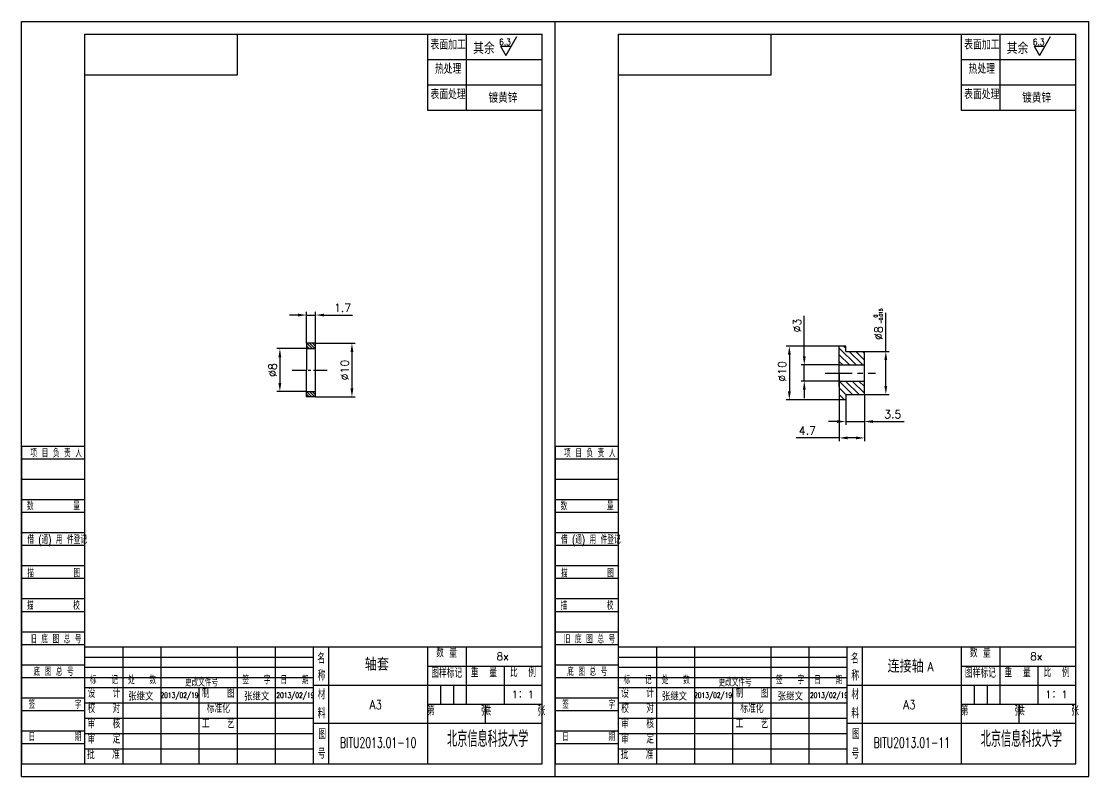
# Model space of a CAD drawing. Extents: x 2854 to 5858, y -1165 to 723.
# Drawn here: x 5524 to 5723.5, y -1164 to -1022.9 of the extents above; entities that cross this region are included whole.
import ezdxf
from ezdxf.enums import TextEntityAlignment as Align

# ---------------------------------------------------------------- set-up
doc = ezdxf.new("R2010")
doc.units = 0
doc.header["$MEASUREMENT"] = 0
doc.linetypes.add('PF_CENTER', pattern=[2, 1.25, -0.25, 0.25, -0.25])
doc.layers.get('0').update_dxf_attribs({"linetype": 'CONTINUOUS'})
doc.layers.get('DEFPOINTS').update_dxf_attribs({"linetype": 'CONTINUOUS'})
for name, color, linetype in [('SMPEN_CENTER', 4, 'PF_CENTER'), ('SMPEN_DIM', 3, 'CONTINUOUS'), ('SMPEN_HATCH', 6, 'CONTINUOUS'), ('SMPEN_TEXT', 6, 'CONTINUOUS'), ('SMPEN_THICK', 7, 'CONTINUOUS')]:
    doc.layers.add(name, color=color, linetype=linetype)
doc.styles.get("Standard").update_dxf_attribs({"font": 'txt.shx', "bigfont": 'hshztxt.shx'})
doc.styles.add('STYLE1', font='complex.shx', dxfattribs={"bigfont": 'hzdx.shx'})
doc.dimstyles.new('STANDARD$0', dxfattribs={"dimtxt": 3, "dimasz": 3, "dimexe": 0.18, "dimexo": 0.5, "dimgap": 1, "dimtad": 1, "dimtoh": 1, "dimdec": 1, "dimzin": 0, "dimdsep": 46, "dimtxsty": 'Standard', "dimcen": 0, "dimadec": 1, "dimazin": 0, "dimtfac": 1, "dimtdec": 1, "dimtofl": 0, "dimtmove": 0, "dimatfit": 3, "dimfxl": 0, "dimtolj": 1, "dimtzin": 0, "dimarcsym": 0})

# ---------------------------------------------------------------- blocks, each defined once
blk = doc.blocks.new('ADDBOX')
for p, q in [((0, 125), (0, 0)), ((0, 125), (25, 125)), ((25, 0), (25, 125))]:
    blk.add_line(p, q)
at = {"color": 1}
for p, q in [((0, 120), (25, 120)), ((0, 99), (25, 99)), ((0, 86), (25, 86)), ((0, 73), (25, 73)), ((0, 60), (25, 60)), ((0, 47), (25, 47)), ((0, 21), (25, 21)), ((0, 8), (25, 8))]:
    blk.add_line(p, q, dxfattribs=at)
for points in [[(0, 112), (25, 112)], [(0, 34), (25, 34)]]:
    blk.add_lwpolyline(points, dxfattribs=at)
for points in [[(0, 104), (25, 104)], [(0, 91), (25, 91)], [(0, 78), (25, 78)], [(0, 65), (25, 65)], [(0, 52), (25, 52)], [(0, 39), (25, 39)], [(0, 26), (25, 26)], [(0, 13), (25, 13)], [(0, 0), (25, 0)]]:
    blk.add_lwpolyline(points)
at = {"color": 1, "width": 0.67}
for s, p in [('项 目 负 责 人', (3.58, 120.61)), ('数        量', (2.2, 99.8)), ('借 (通) 用 件登记', (2.35, 86.62)), ('描        图', (2.35, 73.41)), ('描        校', (2.2, 60.68)), ('旧 底 图 总 号', (3.43, 47.48)), (' 底 图 总 号', (2.97, 34.66)), ('签        字', (2.82, 21.77)), ('日        期', (2.82, 9.04))]:
    blk.add_text(s, height=3, dxfattribs=at).set_placement(p)
at = {"color": 1, "ltscale": 20, "width": 0.67}
blk.add_attdef('PRJMANAGER', text='', height=3.5, dxfattribs=at).set_placement((1.5, 113), align=Align.BOTTOM_LEFT)
at = {"color": 1, "width": 0.67}
for tag, p in [('NUM', (1.5, 92)), ('DRAFTER', (1.5, 66)), ('DVERI', (1.5, 53)), ('OLDDRAWNO', (1.5, 40)), ('DRAWNO', (1.5, 27)), ('SIGNER', (1.5, 14)), ('DATE', (1.5, 1))]:
    blk.add_attdef(tag, text='', height=3.5, dxfattribs=at).set_placement(p, align=Align.BOTTOM_LEFT)
blk = doc.blocks.new('*D385')
at = {"layer": 'DEFPOINTS', "color": 0, "ltscale": 10}
for p in [(5578.95, -1083.02), (5578.95, -1093.02), (5585.75, -1093.02)]:
    blk.add_point(p, dxfattribs=at)
at = {"layer": 'SMPEN_DIM', "color": 0, "lineweight": -2, "ltscale": 10}
for p, q in [((5578.95, -1083.02), (5586.35, -1083.02)), ((5585.75, -1084.62), (5585.75, -1091.42)), ((5578.95, -1093.02), (5586.35, -1093.02))]:
    blk.add_line(p, q, dxfattribs=at)
at = {"layer": 'SMPEN_DIM', "color": 0, "ltscale": 10}
for points in [[(5585.48, -1084.62), (5586.02, -1084.62), (5585.75, -1083.02)], [(5585.48, -1091.42), (5586.02, -1091.42), (5585.75, -1093.02)]]:
    blk.add_solid(points, dxfattribs=at)
at = {"layer": 'SMPEN_DIM', "color": 0, "ltscale": 10, "insert": (5584.4, -1088.02), "char_height": 1.5, "attachment_point": 5, "rotation": 90}
blk.add_mtext('\\A1;%%c10', dxfattribs=at)
blk = doc.blocks.new('*D384')
at = {"layer": 'DEFPOINTS', "color": 0, "ltscale": 10}
for p in [(5578.95, -1077.74), (5577.25, -1083.02), (5578.95, -1083.02)]:
    blk.add_point(p, dxfattribs=at)
at = {"layer": 'SMPEN_DIM', "color": 0, "lineweight": -2, "ltscale": 10}
for p, q in [((5577.25, -1083.02), (5577.25, -1077.14)), ((5578.95, -1083.02), (5578.95, -1077.14)), ((5575.65, -1077.74), (5574.05, -1077.74)), ((5577.25, -1077.74), (5578.95, -1077.74)), ((5580.55, -1077.74), (5585.85, -1077.74))]:
    blk.add_line(p, q, dxfattribs=at)
at = {"layer": 'SMPEN_DIM', "color": 0, "ltscale": 10}
for points in [[(5575.65, -1077.48), (5575.65, -1078.01), (5577.25, -1077.74)], [(5580.55, -1077.48), (5580.55, -1078.01), (5578.95, -1077.74)]]:
    blk.add_solid(points, dxfattribs=at)
at = {"layer": 'SMPEN_DIM', "color": 0, "ltscale": 10, "insert": (5584, -1076.39), "char_height": 1.5, "attachment_point": 5}
blk.add_mtext('\\A1;1.7', dxfattribs=at)
blk = doc.blocks.new('*D383')
at = {"layer": 'DEFPOINTS', "color": 0, "ltscale": 10}
for p in [(5577.25, -1084.02), (5572.28, -1092.02), (5577.25, -1092.02)]:
    blk.add_point(p, dxfattribs=at)
at = {"layer": 'SMPEN_DIM', "color": 0, "lineweight": -2, "ltscale": 10}
for p, q in [((5577.25, -1084.02), (5571.68, -1084.02)), ((5572.28, -1085.62), (5572.28, -1090.42)), ((5577.25, -1092.02), (5571.68, -1092.02))]:
    blk.add_line(p, q, dxfattribs=at)
at = {"layer": 'SMPEN_DIM', "color": 0, "ltscale": 10}
for points in [[(5572.01, -1085.62), (5572.54, -1085.62), (5572.28, -1084.02)], [(5572.01, -1090.42), (5572.54, -1090.42), (5572.28, -1092.02)]]:
    blk.add_solid(points, dxfattribs=at)
at = {"layer": 'SMPEN_DIM', "color": 0, "ltscale": 10, "insert": (5570.93, -1088.02), "char_height": 1.5, "attachment_point": 5, "rotation": 90}
blk.add_mtext('\\A1;%%C8', dxfattribs=at)
blk = doc.blocks.new('ADDBOX3')
at = {"layer": 'SMPEN_THICK', "ltscale": 8}
for p, q in [((-45, -30), (-45, 0)), ((-30, 0), (-30, -30)), ((-45, -10), (0, -10)), ((-45, -20), (0, -20)), ((0, -30), (-45, -30))]:
    blk.add_line(p, q, dxfattribs=at)
at = {"layer": 'SMPEN_TEXT', "ltscale": 8, "width": 0.667}
for s, p in [('表面加工', (-37.05, -7.32)), ('热处理', (-37.05, -16.82)), ('表面处理', (-37.05, -26.82))]:
    blk.add_text(s, height=4, dxfattribs=at).set_placement(p, align=Align.BOTTOM_CENTER)
at = {"layer": 'SMPEN_TEXT', "ltscale": 8}
for tag, p in [('HEATTREATMENT', (-15.54, -17.14)), ('SURFACETREATMENT', (-13.33, -26.97))]:
    blk.add_attdef(tag, text='', height=3.5, dxfattribs=at).set_placement(p, align=Align.BOTTOM_CENTER)
blk = doc.blocks.new('*D382')
at = {"layer": 'DEFPOINTS', "color": 0, "ltscale": 10}
for p in [(5676.84, -1087.07), (5670.3, -1090.07), (5676.84, -1090.07)]:
    blk.add_point(p, dxfattribs=at)
at = {"layer": 'SMPEN_DIM', "color": 0, "lineweight": -2, "ltscale": 10}
for p, q in [((5670.3, -1085.47), (5670.3, -1077.86)), ((5676.84, -1087.07), (5669.7, -1087.07)), ((5670.3, -1090.07), (5670.3, -1087.07)), ((5676.84, -1090.07), (5669.7, -1090.07)), ((5670.3, -1091.67), (5670.3, -1093.27))]:
    blk.add_line(p, q, dxfattribs=at)
at = {"layer": 'SMPEN_DIM', "color": 0, "ltscale": 10}
for points in [[(5670.04, -1085.47), (5670.57, -1085.47), (5670.3, -1087.07)], [(5670.04, -1091.67), (5670.57, -1091.67), (5670.3, -1090.07)]]:
    blk.add_solid(points, dxfattribs=at)
at = {"layer": 'SMPEN_DIM', "color": 0, "ltscale": 10, "insert": (5668.95, -1079.71), "char_height": 1.5, "attachment_point": 5, "rotation": 90}
blk.add_mtext('\\A1;%%C3', dxfattribs=at)
blk = doc.blocks.new('*D381')
at = {"layer": 'DEFPOINTS', "color": 0, "ltscale": 10}
for p in [(5681.54, -1092.57), (5678.04, -1093.57), (5681.54, -1097.64)]:
    blk.add_point(p, dxfattribs=at)
at = {"layer": 'SMPEN_DIM', "color": 0, "lineweight": -2, "ltscale": 10}
for p, q in [((5681.54, -1092.57), (5681.54, -1098.24)), ((5678.04, -1093.57), (5678.04, -1098.24)), ((5676.44, -1097.64), (5674.84, -1097.64)), ((5678.04, -1097.64), (5681.54, -1097.64)), ((5683.14, -1097.64), (5688.94, -1097.64))]:
    blk.add_line(p, q, dxfattribs=at)
at = {"layer": 'SMPEN_DIM', "color": 0, "ltscale": 10}
for points in [[(5676.44, -1097.37), (5676.44, -1097.9), (5678.04, -1097.64)], [(5683.14, -1097.37), (5683.14, -1097.9), (5681.54, -1097.64)]]:
    blk.add_solid(points, dxfattribs=at)
at = {"layer": 'SMPEN_DIM', "color": 0, "ltscale": 10, "insert": (5686.84, -1096.29), "char_height": 1.5, "attachment_point": 5}
blk.add_mtext('\\A1;3.5', dxfattribs=at)
blk = doc.blocks.new('*D380')
at = {"layer": 'DEFPOINTS', "color": 0, "ltscale": 10}
for p in [(5681.54, -1092.57), (5676.84, -1093.57), (5681.54, -1100.69)]:
    blk.add_point(p, dxfattribs=at)
at = {"layer": 'SMPEN_DIM', "color": 0, "lineweight": -2, "ltscale": 10}
for p, q in [((5681.54, -1092.57), (5681.54, -1101.29)), ((5676.84, -1093.57), (5676.84, -1101.29)), ((5676.84, -1100.69), (5668.78, -1100.69)), ((5679.94, -1100.69), (5678.44, -1100.69))]:
    blk.add_line(p, q, dxfattribs=at)
at = {"layer": 'SMPEN_DIM', "color": 0, "ltscale": 10}
for points in [[(5678.44, -1100.42), (5678.44, -1100.96), (5676.84, -1100.69)], [(5679.94, -1100.42), (5679.94, -1100.96), (5681.54, -1100.69)]]:
    blk.add_solid(points, dxfattribs=at)
at = {"layer": 'SMPEN_DIM', "color": 0, "ltscale": 10, "insert": (5670.88, -1099.34), "char_height": 1.5, "attachment_point": 5}
blk.add_mtext('\\A1;4.7', dxfattribs=at)
blk = doc.blocks.new('*D379')
at = {"layer": 'DEFPOINTS', "color": 0, "ltscale": 10}
for p in [(5676.84, -1083.57), (5667.51, -1093.57), (5676.84, -1093.57)]:
    blk.add_point(p, dxfattribs=at)
at = {"layer": 'SMPEN_DIM', "color": 0, "lineweight": -2, "ltscale": 10}
for p, q in [((5676.84, -1083.57), (5666.91, -1083.57)), ((5667.51, -1085.17), (5667.51, -1091.97)), ((5676.84, -1093.57), (5666.91, -1093.57))]:
    blk.add_line(p, q, dxfattribs=at)
at = {"layer": 'SMPEN_DIM', "color": 0, "ltscale": 10}
for points in [[(5667.24, -1085.17), (5667.78, -1085.17), (5667.51, -1083.57)], [(5667.24, -1091.97), (5667.78, -1091.97), (5667.51, -1093.57)]]:
    blk.add_solid(points, dxfattribs=at)
at = {"layer": 'SMPEN_DIM', "color": 0, "ltscale": 10, "insert": (5666.16, -1088.27), "char_height": 1.5, "attachment_point": 5, "rotation": 90}
blk.add_mtext('\\A1;%%c10', dxfattribs=at)
blk = doc.blocks.new('*D378')
at = {"layer": 'DEFPOINTS', "color": 0, "ltscale": 10}
for p in [(5681.54, -1084.57), (5681.54, -1092.57), (5685.54, -1092.57)]:
    blk.add_point(p, dxfattribs=at)
at = {"layer": 'SMPEN_DIM', "color": 0, "lineweight": -2, "ltscale": 10}
for p, q in [((5685.54, -1084.57), (5685.54, -1079.27)), ((5681.54, -1084.57), (5686.14, -1084.57)), ((5685.54, -1090.97), (5685.54, -1086.17)), ((5681.54, -1092.57), (5686.14, -1092.57))]:
    blk.add_line(p, q, dxfattribs=at)
at = {"layer": 'SMPEN_DIM', "color": 0, "ltscale": 10}
for points in [[(5685.27, -1086.17), (5685.81, -1086.17), (5685.54, -1084.57)], [(5685.27, -1090.97), (5685.81, -1090.97), (5685.54, -1092.57)]]:
    blk.add_solid(points, dxfattribs=at)
at = {"layer": 'SMPEN_DIM', "color": 0, "ltscale": 10, "insert": (5684.19, -1081.12), "char_height": 1.5, "attachment_point": 5, "rotation": 90}
blk.add_mtext('\\A1;%%C8', dxfattribs=at)

msp = doc.modelspace()

# ---------------------------------------------------------------- hatches: boundary and pattern name
at = {"layer": 'SMPEN_HATCH'}
h = msp.add_hatch(dxfattribs=at)
h.set_pattern_fill('ANSI31', color=256, scale=3, angle=90, style=0)
h.set_pattern_definition([(135, (4081.54743, -2302.56615), (-0.26516504, -0.26516504), [])])
h.paths.add_polyline_path([(5578.95, -1083.02), (5577.25, -1083.02), (5577.25, -1084.02), (5578.95, -1084.02)])
h.paths.add_polyline_path([(5578.95, -1092.02), (5577.25, -1092.02), (5577.25, -1093.02), (5578.95, -1093.02)])
h = msp.add_hatch(dxfattribs=at)
h.set_pattern_fill('ANSI31', color=256, scale=7, angle=90, style=0)
h.set_pattern_definition([(135, (4081.5474, -2302.56615), (-0.61871843, -0.61871843), [])])
h.paths.add_polyline_path([(5681.54, -1084.57), (5678.04, -1084.57), (5678.04, -1083.57), (5676.84, -1083.57), (5676.84, -1087.07), (5681.54, -1087.07)])
h.paths.add_polyline_path([(5681.54, -1090.07), (5676.84, -1090.07), (5676.84, -1093.57), (5678.04, -1093.57), (5678.04, -1092.57), (5681.54, -1092.57)])

# ---------------------------------------------------------------- linework, layer by layer
at = {"linetype": 'Continuous'}
for p, q in [((5535.83, -1161.59), (5535.83, -1025.26)), ((5621.33, -1161.59), (5621.33, -1025.26)), ((5635.58, -1161.59), (5635.58, -1025.26)), ((5721.08, -1161.59), (5721.08, -1025.26))]:
    msp.add_line(p, q, dxfattribs=at)
for p, q in [((5535.83, -1025.26), (5621.33, -1025.26)), ((5635.58, -1025.26), (5721.08, -1025.26)), ((5577.25, -1083.02), (5577.25, -1088.02)), ((5578.95, -1083.02), (5577.25, -1083.02)), ((5678.04, -1083.57), (5676.84, -1083.57)), ((5577.25, -1093.02), (5577.25, -1088.02)), ((5578.95, -1093.02), (5577.25, -1093.02)), ((5678.04, -1093.57), (5676.84, -1093.57)), ((5535.83, -1161.59), (5621.33, -1161.59)), ((5635.58, -1161.59), (5721.08, -1161.59))]:
    msp.add_line(p, q)
at = {"ltscale": 2}
for p, q in [((5578.95, -1093.02), (5578.95, -1083.02)), ((5676.84, -1088.57), (5676.84, -1083.57)), ((5678.04, -1084.57), (5678.04, -1083.57)), ((5676.84, -1088.57), (5676.84, -1093.57)), ((5678.04, -1092.57), (5678.04, -1093.57))]:
    msp.add_line(p, q, dxfattribs=at)
at = {"ltscale": 4}
for p, q in [((5577.25, -1084.02), (5578.95, -1084.02)), ((5678.04, -1084.57), (5681.54, -1084.57)), ((5676.84, -1087.07), (5681.54, -1087.07)), ((5676.84, -1090.07), (5681.54, -1090.07)), ((5577.25, -1092.02), (5578.95, -1092.02)), ((5678.04, -1092.57), (5681.54, -1092.57))]:
    msp.add_line(p, q, dxfattribs=at)
at = {"color": 7}
for p, q in [((5535.83, -1139.74), (5621.33, -1139.74)), ((5535.83, -1139.74), (5621.33, -1139.74)), ((5535.83, -1161.59), (5535.83, -1139.74)), ((5578.58, -1161.59), (5578.58, -1139.74)), ((5599.96, -1161.59), (5599.96, -1139.74)), ((5635.58, -1139.74), (5721.08, -1139.74)), ((5635.58, -1139.74), (5721.08, -1139.74)), ((5635.58, -1161.59), (5635.58, -1139.74)), ((5678.33, -1161.59), (5678.33, -1139.74)), ((5699.71, -1161.59), (5699.71, -1139.74)), ((5578.58, -1146.86), (5621.33, -1146.86)), ((5678.33, -1146.86), (5721.08, -1146.86)), ((5535.83, -1147.34), (5578.58, -1147.34)), ((5635.58, -1147.34), (5678.33, -1147.34)), ((5578.58, -1153.99), (5621.33, -1153.99)), ((5678.33, -1153.99), (5721.08, -1153.99))]:
    msp.add_line(p, q, dxfattribs=at)
at = {"color": 6}
for p, q in [((5542.96, -1161.59), (5542.96, -1139.74)), ((5550.08, -1161.59), (5550.08, -1139.74)), ((5564.33, -1161.59), (5564.33, -1139.74)), ((5571.46, -1161.59), (5571.46, -1139.74)), ((5581.43, -1161.59), (5581.43, -1139.74)), ((5607.08, -1139.74), (5607.08, -1150.42)), ((5642.71, -1161.59), (5642.71, -1139.74)), ((5649.83, -1161.59), (5649.83, -1139.74)), ((5664.08, -1161.59), (5664.08, -1139.74)), ((5671.21, -1161.59), (5671.21, -1139.74)), ((5681.18, -1161.59), (5681.18, -1139.74)), ((5706.83, -1139.74), (5706.83, -1150.42)), ((5535.83, -1141.64), (5578.58, -1141.64)), ((5635.58, -1141.64), (5678.33, -1141.64)), ((5535.83, -1143.54), (5578.58, -1143.54)), ((5614.21, -1143.3), (5614.21, -1150.42)), ((5635.58, -1143.54), (5678.33, -1143.54)), ((5713.96, -1143.3), (5713.96, -1150.42)), ((5535.83, -1145.44), (5578.58, -1145.44)), ((5602.33, -1146.86), (5602.33, -1150.42)), ((5604.71, -1146.86), (5604.71, -1150.42)), ((5635.58, -1145.44), (5678.33, -1145.44)), ((5702.08, -1146.86), (5702.08, -1150.42)), ((5704.46, -1146.86), (5704.46, -1150.42)), ((5557.21, -1161.59), (5557.21, -1147.34)), ((5656.96, -1161.59), (5656.96, -1147.34)), ((5535.83, -1150.19), (5578.58, -1150.19)), ((5610.64, -1150.42), (5610.64, -1153.99)), ((5635.58, -1150.19), (5678.33, -1150.19)), ((5710.39, -1150.42), (5710.39, -1153.99)), ((5535.83, -1153.04), (5578.58, -1153.04)), ((5635.58, -1153.04), (5678.33, -1153.04)), ((5535.83, -1155.89), (5578.58, -1155.89)), ((5635.58, -1155.89), (5678.33, -1155.89)), ((5535.83, -1158.74), (5578.58, -1158.74)), ((5635.58, -1158.74), (5678.33, -1158.74))]:
    msp.add_line(p, q, dxfattribs=at)
at = {"layer": 'SMPEN_CENTER', "ltscale": 2}
msp.add_line((5574.59, -1088.02), (5581.47, -1088.02), dxfattribs=at)
at = {"layer": 'SMPEN_CENTER', "ltscale": 4}
msp.add_line((5674.23, -1088.57), (5683.63, -1088.57), dxfattribs=at)
at = {"layer": 'SMPEN_DIM'}
for p, q in [((5616.53, -1025.78), (5614.51, -1029.27)), ((5716.28, -1025.78), (5714.26, -1029.27)), ((5613.52, -1027.54), (5614.51, -1029.27)), ((5613.52, -1027.54), (5615.51, -1027.54)), ((5713.27, -1027.54), (5715.26, -1027.54)), ((5713.27, -1027.54), (5714.26, -1029.27)), ((5685.54, -1079.27), (5685.54, -1077.36))]:
    msp.add_line(p, q, dxfattribs=at)
at = {"layer": 'SMPEN_THICK', "color": 1, "linetype": 'Continuous'}
for p, q in [((5523.96, -1163.96), (5523.96, -1022.89)), ((5623.71, -1163.96), (5623.71, -1022.89)), ((5623.71, -1163.96), (5623.71, -1022.89)), ((5623.71, -1163.96), (5623.71, -1022.89)), ((5623.71, -1163.96), (5623.71, -1022.89)), ((5623.71, -1163.96), (5623.71, -1022.89)), ((5623.71, -1163.96), (5623.71, -1022.89)), ((5623.71, -1163.96), (5623.71, -1022.89)), ((5623.71, -1163.96), (5623.71, -1022.89)), ((5623.71, -1163.96), (5623.71, -1022.89)), ((5623.71, -1163.96), (5623.71, -1022.89)), ((5623.71, -1163.96), (5623.71, -1022.89)), ((5623.71, -1163.96), (5623.71, -1022.89)), ((5623.71, -1163.96), (5623.71, -1022.89)), ((5623.71, -1163.96), (5623.71, -1022.89)), ((5623.71, -1163.96), (5623.71, -1022.89)), ((5623.71, -1163.96), (5623.71, -1022.89)), ((5623.71, -1163.96), (5623.71, -1022.89)), ((5623.71, -1163.96), (5623.71, -1022.89)), ((5623.71, -1163.96), (5623.71, -1022.89)), ((5623.71, -1163.96), (5623.71, -1022.89)), ((5623.71, -1163.96), (5623.71, -1022.89)), ((5623.71, -1163.96), (5623.71, -1022.89)), ((5623.71, -1163.96), (5623.71, -1022.89)), ((5623.71, -1163.96), (5623.71, -1022.89)), ((5623.71, -1163.96), (5623.71, -1022.89)), ((5623.71, -1163.96), (5623.71, -1022.89)), ((5623.71, -1163.96), (5623.71, -1022.89)), ((5623.71, -1163.96), (5623.71, -1022.89)), ((5623.71, -1163.96), (5623.71, -1022.89)), ((5623.71, -1163.96), (5623.71, -1022.89)), ((5623.71, -1163.96), (5623.71, -1022.89)), ((5623.71, -1163.96), (5623.71, -1022.89)), ((5623.71, -1163.96), (5623.71, -1022.89)), ((5623.71, -1163.96), (5623.71, -1022.89)), ((5623.71, -1163.96), (5623.71, -1022.89)), ((5623.71, -1163.96), (5623.71, -1022.89)), ((5623.71, -1163.96), (5623.71, -1022.89)), ((5623.71, -1163.96), (5623.71, -1022.89)), ((5623.71, -1163.96), (5623.71, -1022.89)), ((5623.71, -1163.96), (5623.71, -1022.89)), ((5623.71, -1163.96), (5623.71, -1022.89)), ((5623.71, -1163.96), (5623.71, -1022.89)), ((5623.71, -1163.96), (5623.71, -1022.89)), ((5623.71, -1163.96), (5623.71, -1022.89)), ((5623.71, -1163.96), (5623.71, -1022.89)), ((5623.71, -1163.96), (5623.71, -1022.89)), ((5623.71, -1163.96), (5623.71, -1022.89)), ((5623.71, -1163.96), (5623.71, -1022.89)), ((5623.71, -1163.96), (5623.71, -1022.89)), ((5623.71, -1163.96), (5623.71, -1022.89)), ((5623.71, -1163.96), (5623.71, -1022.89)), ((5623.71, -1163.96), (5623.71, -1022.89)), ((5623.71, -1163.96), (5623.71, -1022.89)), ((5623.71, -1163.96), (5623.71, -1022.89)), ((5623.71, -1163.96), (5623.71, -1022.89)), ((5623.71, -1163.96), (5623.71, -1022.89)), ((5623.71, -1163.96), (5623.71, -1022.89)), ((5623.71, -1163.96), (5623.71, -1022.89)), ((5623.71, -1163.96), (5623.71, -1022.89)), ((5623.71, -1163.96), (5623.71, -1022.89)), ((5623.71, -1163.96), (5623.71, -1022.89)), ((5623.71, -1163.96), (5623.71, -1022.89)), ((5623.71, -1163.96), (5623.71, -1022.89)), ((5623.71, -1163.96), (5623.71, -1022.89)), ((5623.71, -1163.96), (5623.71, -1022.89)), ((5623.71, -1163.96), (5623.71, -1022.89)), ((5623.71, -1163.96), (5623.71, -1022.89)), ((5623.71, -1163.96), (5623.71, -1022.89)), ((5623.71, -1163.96), (5623.71, -1022.89)), ((5623.71, -1163.96), (5623.71, -1022.89)), ((5623.71, -1163.96), (5623.71, -1022.89)), ((5723.46, -1163.96), (5723.46, -1022.89)), ((5723.46, -1163.96), (5723.46, -1022.89)), ((5723.46, -1163.96), (5723.46, -1022.89)), ((5723.46, -1163.96), (5723.46, -1022.89)), ((5723.46, -1163.96), (5723.46, -1022.89)), ((5723.46, -1163.96), (5723.46, -1022.89)), ((5723.46, -1163.96), (5723.46, -1022.89)), ((5723.46, -1163.96), (5723.46, -1022.89)), ((5723.46, -1163.96), (5723.46, -1022.89)), ((5723.46, -1163.96), (5723.46, -1022.89)), ((5723.46, -1163.96), (5723.46, -1022.89)), ((5723.46, -1163.96), (5723.46, -1022.89)), ((5723.46, -1163.96), (5723.46, -1022.89)), ((5723.46, -1163.96), (5723.46, -1022.89)), ((5723.46, -1163.96), (5723.46, -1022.89)), ((5723.46, -1163.96), (5723.46, -1022.89)), ((5723.46, -1163.96), (5723.46, -1022.89)), ((5723.46, -1163.96), (5723.46, -1022.89)), ((5723.46, -1163.96), (5723.46, -1022.89)), ((5723.46, -1163.96), (5723.46, -1022.89)), ((5723.46, -1163.96), (5723.46, -1022.89)), ((5723.46, -1163.96), (5723.46, -1022.89)), ((5723.46, -1163.96), (5723.46, -1022.89)), ((5723.46, -1163.96), (5723.46, -1022.89)), ((5723.46, -1163.96), (5723.46, -1022.89)), ((5723.46, -1163.96), (5723.46, -1022.89)), ((5723.46, -1163.96), (5723.46, -1022.89)), ((5723.46, -1163.96), (5723.46, -1022.89)), ((5723.46, -1163.96), (5723.46, -1022.89)), ((5723.46, -1163.96), (5723.46, -1022.89)), ((5723.46, -1163.96), (5723.46, -1022.89)), ((5723.46, -1163.96), (5723.46, -1022.89)), ((5723.46, -1163.96), (5723.46, -1022.89)), ((5564.33, -1032.86), (5564.33, -1025.26)), ((5664.08, -1032.86), (5664.08, -1025.26)), ((5535.83, -1032.86), (5564.33, -1032.86)), ((5635.58, -1032.86), (5664.08, -1032.86))]:
    msp.add_line(p, q, dxfattribs=at)
at = {"layer": 'SMPEN_THICK', "color": 1}
for p, q in [((5523.96, -1022.89), (5623.71, -1022.89)), ((5623.71, -1022.89), (5723.46, -1022.89)), ((5623.71, -1022.89), (5723.46, -1022.89)), ((5623.71, -1022.89), (5673.58, -1022.89)), ((5623.71, -1022.89), (5673.58, -1022.89)), ((5673.58, -1022.89), (5698.52, -1022.89)), ((5673.58, -1022.89), (5698.52, -1022.89)), ((5523.96, -1163.96), (5623.71, -1163.96)), ((5623.71, -1163.96), (5723.46, -1163.96)), ((5623.71, -1163.96), (5723.46, -1163.96))]:
    msp.add_line(p, q, dxfattribs=at)
at = {"layer": 'SMPEN_THICK'}
for p, q in [((5681.54, -1092.57), (5681.54, -1084.57)), ((5676.84, -1091.17), (5676.84, -1085.97)), ((5599.96, -1143.3), (5621.33, -1143.3)), ((5699.71, -1143.3), (5721.08, -1143.3)), ((5599.96, -1150.42), (5621.33, -1150.42)), ((5699.71, -1150.42), (5721.08, -1150.42))]:
    msp.add_line(p, q, dxfattribs=at)
at = {"layer": 'SMPEN_THICK', "color": 7, "linetype": 'Continuous'}
for p, q in [((5535.83, -1133.09), (5535.83, -1129.76)), ((5635.58, -1133.09), (5635.58, -1129.76))]:
    msp.add_line(p, q, dxfattribs=at)

# ---------------------------------------------------------------- block references
at = {"layer": 'SMPEN_THICK', "xscale": 0.4749999999999091, "yscale": 0.4749999999999091, "zscale": 0.475}
for name, p in [('ADDBOX3', (5621.33, -1025.26)), ('ADDBOX3', (5721.08, -1025.26)), ('ADDBOX', (5523.96, -1161.59)), ('ADDBOX', (5623.71, -1161.59))]:
    msp.add_blockref(name, p, dxfattribs=at)

# ---------------------------------------------------------------- texts
at = {"color": 6}
for s, height, width, p in [('名', 1.66, 0.67, (5579.27, -1142.82)), ('名', 1.66, 0.67, (5679.02, -1142.82)), ('称', 1.66, 0.67, (5579.36, -1145.98)), ('称', 1.66, 0.67, (5679.11, -1145.98)), ('更改文件号', 1.425, 0.67, (5554.52, -1147.1)), ('更改文件号', 1.425, 0.67, (5654.27, -1147.1)), ('材', 1.66, 0.667, (5579.36, -1149.5)), ('材', 1.66, 0.667, (5679.11, -1149.5)), ('料', 1.66, 0.67, (5579.36, -1153.03)), ('料', 1.66, 0.67, (5679.11, -1153.03)), ('图', 1.66, 0.67, (5579.48, -1156.92)), ('图', 1.66, 0.67, (5679.23, -1156.92)), ('号', 1.66, 0.67, (5579.36, -1160.57)), ('号', 1.66, 0.67, (5679.11, -1160.57))]:
    msp.add_text(s, height=height, dxfattribs=dict(at, width=width)).set_placement(p)
at = {"color": 6, "width": 0.67}
for s, height, p in [('数 量', 1.663, (5603.43, -1142.19)), ('数 量', 1.663, (5703.18, -1142.19)), ('标   记', 1.425, (5539.39, -1147.1)), ('处   数', 1.425, (5546.52, -1147.1)), ('签   字', 1.425, (5567.89, -1147.1)), ('日   期', 1.425, (5575.02, -1147.1)), ('图样标记', 1.663, (5603.47, -1145.97)), ('重  量', 1.663, (5610.41, -1145.88)), ('比  例', 1.663, (5617.72, -1145.83)), ('标   记', 1.425, (5639.14, -1147.1)), ('处   数', 1.425, (5646.27, -1147.1)), ('签   字', 1.425, (5667.64, -1147.1)), ('日   期', 1.425, (5674.77, -1147.1)), ('图样标记', 1.663, (5703.22, -1145.97)), ('重  量', 1.663, (5710.16, -1145.88)), ('比  例', 1.663, (5717.47, -1145.83)), ('设   计', 1.663, (5539.39, -1149.71)), ('制   图', 1.663, (5560.77, -1149.71)), ('设   计', 1.663, (5639.14, -1149.71)), ('制   图', 1.663, (5660.52, -1149.71)), ('校   对', 1.663, (5539.39, -1152.56)), ('标准化', 1.663, (5560.77, -1152.56)), ('第        张', 1.663, (5605.54, -1153.04)), ('共        张', 1.663, (5616.13, -1153.04)), ('校   对', 1.663, (5639.14, -1152.56)), ('标准化', 1.663, (5660.52, -1152.56)), ('第        张', 1.663, (5705.29, -1153.04)), ('共        张', 1.663, (5715.88, -1153.04)), ('审   核', 1.663, (5539.39, -1155.41)), ('工   艺', 1.663, (5560.77, -1155.41)), ('审   核', 1.663, (5639.14, -1155.41)), ('工   艺', 1.663, (5660.52, -1155.41)), ('审   定', 1.663, (5539.39, -1158.26)), ('审   定', 1.663, (5639.14, -1158.26)), ('批   准', 1.663, (5539.29, -1161.19)), ('批   准', 1.663, (5639.04, -1161.19))]:
    msp.add_text(s, height=height, dxfattribs=at).set_placement(p, align=Align.BOTTOM_CENTER)
at = {"layer": 'SMPEN_DIM', "style": 'STYLE1'}
for s, height, p in [('其余', 2.138, (5610.41, -1027.78)), ('其余', 2.138, (5710.16, -1027.78)), ('镀黄锌', 1.9, (5613.97, -1037.05)), ('镀黄锌', 1.9, (5713.72, -1037.05))]:
    msp.add_text(s, height=height, dxfattribs=at).set_placement(p, align=Align.MIDDLE)
at = {"layer": 'SMPEN_DIM', "width": 0.85}
for p in [(5614.35, -1026.72), (5714.1, -1026.72)]:
    msp.add_text('6.3', height=1.188, dxfattribs=at).set_placement(p, align=Align.MIDDLE)
for s, p in [('-0.015', (5684.61, -1077.95)), ('0', (5683.65, -1077.94))]:
    msp.add_text(s, height=0.64, rotation=90, dxfattribs=at).set_placement(p, align=Align.MIDDLE)
at = {"layer": 'SMPEN_DIM', "ltscale": 8}
for s, p in [('8x', (5613.93, -1141.49)), ('8x', (5713.68, -1141.49)), ('1：1', (5617.67, -1148.62)), ('1：1', (5717.42, -1148.62))]:
    msp.add_text(s, height=1.425, dxfattribs=at).set_placement(p, align=Align.MIDDLE)
for s, height, width, p in [('A', 1.66, 0.85, (5693.9, -1143.4)), ('张继文', 1.425, 0.85, (5546.29, -1148.84)), ('2013/02/19', 1, 0.6667, (5553.51, -1148.84)), ('张继文', 1.425, 0.85, (5567.94, -1148.84)), ('2013/02/19', 1, 0.6667, (5575.17, -1148.84)), ('张继文', 1.425, 0.85, (5646.04, -1148.84)), ('2013/02/19', 1, 0.6667, (5653.26, -1148.84)), ('张继文', 1.425, 0.85, (5667.69, -1148.84)), ('2013/02/19', 1, 0.6667, (5674.92, -1148.84)), ('A3', 1.663, 0.85, (5590.21, -1150.52)), ('A3', 1.663, 0.85, (5689.96, -1150.52)), ('BITU2013.01-10', 1.9, 0.6667, (5590.66, -1157.6)), ('BITU2013.01-11', 1.9, 0.6667, (5690.41, -1157.6))]:
    msp.add_text(s, height=height, dxfattribs=dict(at, width=width)).set_placement(p, align=Align.MIDDLE)
at = {"layer": 'SMPEN_HATCH'}
for s, p in [('轴套', (5590.41, -1142.88)), ('连接轴', (5689.24, -1143.22))]:
    msp.add_text(s, height=2.375, dxfattribs=at).set_placement(p, align=Align.MIDDLE)
at = {"layer": 'SMPEN_TEXT', "width": 0.667}
for p in [(5611.12, -1159.31), (5710.87, -1159.31)]:
    msp.add_text('北京信息科技大学', height=2.993, dxfattribs=at).set_placement(p, align=Align.BOTTOM_CENTER)

# ---------------------------------------------------------------- dimensions: what is measured, and where the dimension line sits
at = {"layer": 'SMPEN_DIM'}
dim = msp.add_linear_dim(base=(5578.95, -1077.74), p1=(5577.25, -1083.02), p2=(5578.95, -1083.02), dimstyle='STANDARD$0', override={"dimtxt": 1.5, "dimasz": 1.6, "dimexe": 0.6, "dimexo": 0, "dimgap": 0.6, "dimtad": 1, "dimtih": 0, "dimtoh": 0, "dimzin": 8, "dimcen": 2.5, "dimtofl": 1}, dxfattribs=at)
dim.commit()
dim.dimension.update_dxf_attribs({"geometry": '*D384', "text_midpoint": (5584, -1076.39)})
for base, p1, p2, text, override, picture, middle in [((5670.3, -1090.07), (5676.84, -1087.07), (5676.84, -1090.07), '%%C<>', {"dimtxt": 1.5, "dimasz": 1.6, "dimexe": 0.6, "dimexo": 0, "dimgap": 0.6, "dimtad": 1, "dimtih": 0, "dimtoh": 0, "dimzin": 8, "dimcen": 2.5, "dimtofl": 1}, '*D382', (5670.3, -1079.71)), ((5685.54, -1092.57), (5681.54, -1084.57), (5681.54, -1092.57), '%%C<>', {"dimtxt": 1.5, "dimasz": 1.6, "dimexe": 0.6, "dimexo": 0, "dimgap": 0.6, "dimtad": 1, "dimtih": 0, "dimtoh": 0, "dimzin": 8, "dimcen": 2.5, "dimtofl": 1}, '*D378', (5685.54, -1081.12)), ((5585.75, -1093.02), (5578.95, -1083.02), (5578.95, -1093.02), '%%c<>', {"dimtxt": 1.5, "dimasz": 1.6, "dimexe": 0.6, "dimexo": 0, "dimgap": 0.6, "dimtad": 1, "dimtih": 0, "dimzin": 8, "dimcen": 2.5, "dimtofl": 1}, '*D385', (5585.75, -1088.02)), ((5572.28, -1092.02), (5577.25, -1084.02), (5577.25, -1092.02), '%%C<>', {"dimtxt": 1.5, "dimasz": 1.6, "dimexe": 0.6, "dimexo": 0, "dimgap": 0.6, "dimtad": 1, "dimtih": 0, "dimtoh": 0, "dimzin": 8, "dimcen": 2.5, "dimtofl": 1}, '*D383', (5572.28, -1088.02)), ((5667.51, -1093.57), (5676.84, -1083.57), (5676.84, -1093.57), '%%c<>', {"dimtxt": 1.5, "dimasz": 1.6, "dimexe": 0.6, "dimexo": 0, "dimgap": 0.6, "dimtad": 1, "dimtih": 0, "dimzin": 8, "dimcen": 2.5, "dimtofl": 1}, '*D379', (5667.51, -1088.27))]:
    dim = msp.add_linear_dim(base=base, p1=p1, p2=p2, angle=90, text=text, dimstyle='STANDARD$0', override=override, dxfattribs=at)
    dim.commit()
    dim.dimension.update_dxf_attribs({"geometry": picture, "text_midpoint": middle, "dimtype": 160})
for base, p1, picture, middle in [((5681.54, -1100.69), (5676.84, -1093.57), '*D380', (5670.88, -1100.69)), ((5681.54, -1097.64), (5678.04, -1093.57), '*D381', (5686.84, -1097.64))]:
    dim = msp.add_linear_dim(base=base, p1=p1, p2=(5681.54, -1092.57), dimstyle='STANDARD$0', override={"dimtxt": 1.5, "dimasz": 1.6, "dimexe": 0.6, "dimexo": 0, "dimgap": 0.6, "dimtad": 1, "dimtih": 0, "dimzin": 8, "dimcen": 2.5, "dimtofl": 1}, dxfattribs=at)
    dim.commit()
    dim.dimension.update_dxf_attribs({"geometry": picture, "text_midpoint": middle, "dimtype": 160})

doc.saveas('drawing.dxf')
